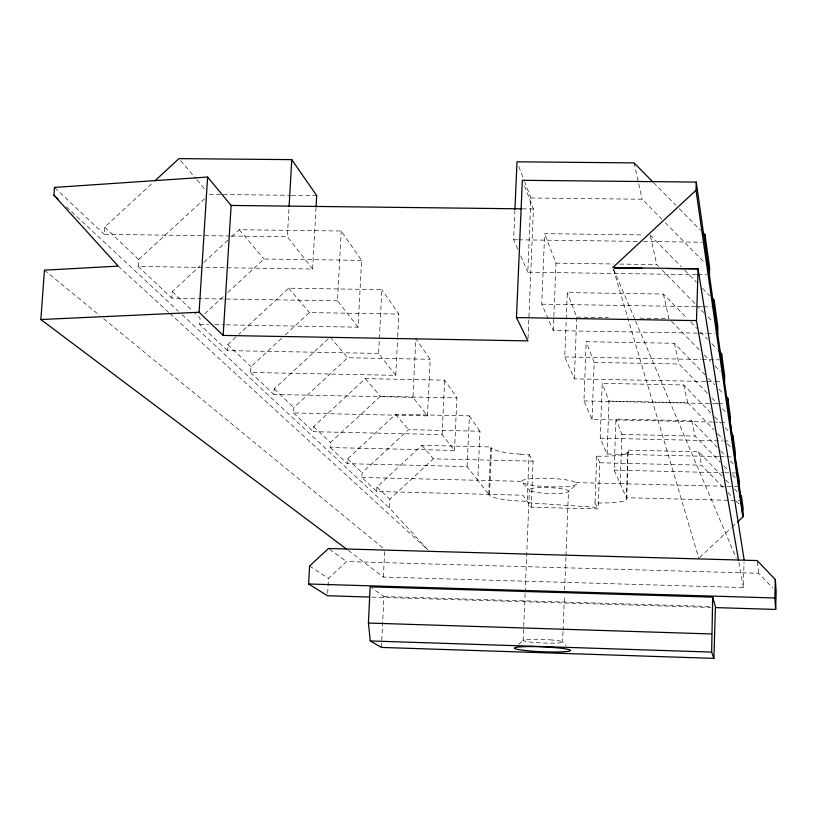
<?xml version="1.0" encoding="UTF-8"?>
<svg xmlns="http://www.w3.org/2000/svg" width="817" height="817" viewBox="0 0 817 817"><rect width="100%" height="100%" fill="white"/><g stroke="black" fill="none" stroke-linecap="round" stroke-linejoin="round"><path stroke-width="0.61" stroke-dasharray="4.08 3.06" d="M348.236 550.413L383.377 577.057L743.347 587.566L744.042 562.178M376.719 491.487L376.994 487.024L421.848 445.316L490.772 446.96L491.548 448.084L489.495 495.388L477.792 480.304L479.988 431.243L408.561 429.66L362.094 472.798L361.829 477.445L376.719 491.487L522.921 495.235L531.254 507.255L598.136 508.909L599.831 462.779L596.727 456.162L594.99 502.935A34.528 5.055 2.1 0 0 626.813 498.717L614.129 470.112L615.967 419.101L691.703 420.724L717.234 447.256M575.934 482.633L620.185 483.684L621.931 434.45L615.967 419.101M722.197 476.24L698.596 451.77L628.028 450.147L626.353 497.716L741.315 500.617M626.792 498.717L628.028 450.147M712.495 422.052L592.029 419.438L583.951 400.912L586.197 341.71L674.393 343.293L705.03 374.809M592.029 419.438L594.163 362.421L586.197 341.71M718.664 456.611L607.102 454.007L600.199 438.167L602.221 383.357L683.706 384.981L711.025 413.177M607.102 454.007L609.033 401.076L602.221 383.357M705.418 381.468L574.341 378.874L564.761 356.917L567.294 292.557L663.384 294.049L687.189 318.446M563.025 631.725L562.627 641.856L566.089 645.583M563.076 630.448L564.455 594.96M564.649 589.894L565.926 556.939M565.977 555.672L568.489 491.037M574.341 378.874L576.731 317.088L567.294 292.557M520.255 454.181L529.079 454.558L527.159 501.342L518.305 500.964A34.416 4.994 2.6 0 1 489.567 495.388M523.166 640.579L525.106 593.397M525.168 592.121L529.375 490.088L521.716 481.969L521.9 480.876A27.686 4.208 2.2 0 1 546.604 478.282A27.686 4.208 2.2 0 1 575.26 482.142L576.802 483.276A27.686 4.208 2.2 0 1 551.853 486.871A27.686 4.208 2.2 0 1 521.716 481.969M531.254 507.255L533.123 461.166L529.079 454.558M697.289 333.122L553.283 330.599L541.753 304.159L544.633 233.652L643.827 234.928M553.283 330.599L555.989 263.176L544.633 233.652M517.702 249.011L513.658 239.738L514.894 210.827M696.687 274.675L527.802 272.194L530.917 197.99L524.626 181.65M528.027 338.35L533.44 208.968L524.116 184.887M488.709 494.377L490.772 446.96M454.507 450.443L456.917 397.879L444.652 380.181L365.342 378.618L313.657 426.545L313.371 431.682L442.099 434.593L454.507 450.443L330.18 447.542L330.456 442.579L380.334 396.316L456.917 397.879M467.11 466.568L469.407 415.853L395.581 414.311L347.593 458.919L347.286 463.678L467.11 466.568L477.792 480.304L521.828 481.356M427.454 415.873L430.161 359.286L415.833 338.616L412.973 397.348L427.454 415.873L293.528 412.963L293.834 407.622L347.654 357.744L430.161 359.286M442.099 434.593L444.652 380.181M281.569 338.35L250.952 366.69L250.615 372.47L395.755 375.34L378.608 353.424L381.876 289.627L288.738 288.187L238.87 334.316M383.377 577.057L384.756 549.463M381.396 647.421L383.939 596.553L372.143 588.23M395.755 375.34L397.634 337.829M397.695 336.573L398.819 314.065L381.876 289.627M226.289 324.88L358.091 327.188L361.594 260.378L341.24 231.017L239.218 229.73L230.854 237.461M358.091 327.188L337.482 300.84L341.24 231.017M327.678 593.285L328.465 578.416L346.571 561.585L758.676 573.268L772.657 587.852M204.648 198.684L138.706 259.53L138.247 266.465L312.594 269.028L315.975 208.243M412.973 397.348L273.909 394.458L274.226 388.902L328.301 338.83M312.594 269.028L287.359 236.767L289.024 207.681M378.608 353.424L227.422 350.595L227.79 344.57L237.941 335.174M227.422 350.595L199.675 324.42L200.073 318.109L193.792 312.114M337.482 300.84L171.836 298.154L172.264 291.567L200.165 265.801M230.128 236.011L104.208 234.356L104.719 227.085L152.993 182.579M169.987 313.554L427.863 549.841L389.28 507.847L389.883 499.228L433.388 458.817L533.123 461.166M699.72 557.49L731.123 528.017M732.042 527.149L735.739 523.687M285.286 334.909L309.408 312.584L398.819 314.065M203.882 262.369L229.924 238.319M204.699 313.83L223.235 296.694M227.872 292.415L264.024 259.009L361.594 260.378M518.652 644.368L523.299 640.119M568.275 491.793A19.659 2.931 2.3 0 0 542.182 487.524A19.659 2.931 2.3 0 0 536.309 492.304A19.659 2.931 2.3 0 0 568.275 491.793L576.465 484.358M209.295 194.405L221.928 194.538M223.194 194.558L290.147 195.283M291.414 195.304L316.679 195.58M530.917 197.99L642.182 199.225L661.699 219.058M522.308 208.835L533.44 208.968M231.395 236.031L287.359 236.767M513.658 239.738L517.478 239.79M518.754 239.81L638.516 241.383M643.612 241.454L702.232 242.22M555.989 263.176L613.414 263.983M619.797 264.075L656.797 264.606L658.573 266.413M697.953 274.686L706.848 274.818M541.753 304.159L702.446 306.763M703.723 306.783L711.372 306.906M576.731 317.088L608.287 317.619M639.844 318.15L668.878 318.63L663.384 294.049M199.675 324.42L208.549 324.574M214.881 324.686L225.022 324.86M698.555 333.142L706.205 333.275M707.481 333.295L715.12 333.428M564.761 356.917L701.027 359.47M702.303 359.49L718.858 359.797M594.163 362.421L679.029 364.025L707.379 393.243M706.695 381.498L714.334 381.641M715.6 381.672L721.973 381.794M609.033 401.076L687.679 402.71L714.119 430.059M583.951 400.912L717.459 403.69M718.735 403.721L725.087 403.853M713.772 422.083L727.722 422.389M621.931 434.45L695.114 436.084L720.328 462.248M600.199 438.167L722.688 440.935M723.964 440.955L730.347 441.098M719.93 456.642L732.604 456.938M599.831 462.779L701.568 465.179L723.668 488.076M614.129 470.112L723.433 472.747M724.699 472.777L737.414 473.084M620.185 483.684L739.334 486.636M361.829 477.445L477.792 480.304M383.939 596.553L710.32 606.5M372.103 597.125L710.749 607.46M528.129 502.761L597.35 507.439L598.136 508.909M309.602 565.997L328.465 578.416M329.445 549.218L346.571 561.585M44.455 270.161L99.684 315.495M103.636 318.732L383.765 548.656M118.22 266.128L169.048 312.697M66.361 206.803L178.259 311.124M181.987 314.596L389.28 507.847M54.79 187.736L104.208 234.356M138.247 266.465L171.836 298.154M250.615 372.47L273.909 394.458M293.528 412.963L313.371 431.682M330.18 447.542L347.286 463.678M376.994 487.024L389.883 499.228M104.719 227.085L138.706 259.53M172.264 291.567L192.894 311.257M227.79 344.57L250.952 366.69M274.226 388.902L293.834 407.622M313.657 426.545L330.456 442.579M347.593 458.919L362.094 472.798M653.569 182.661L675.741 205.118M679.284 208.713L700.567 230.271M665.242 222.663L704.274 262.318M650.179 235.01L681.266 266.689M684.82 270.315L696.36 282.079M702.579 288.411L709.687 295.662M662.107 270.029L695.737 304.394M696.625 305.303L703.703 312.533M708.135 317.057L712.557 321.581M690.722 322.061L696.891 328.383M700.424 331.998L707.471 339.218M711.883 343.743L717.173 349.155M671.533 321.357L700.772 351.371M704.315 355.007L710.514 361.369M714.946 365.924L720.257 371.378M708.533 378.414L714.661 384.725M719.042 389.229L723.423 393.723M711.811 397.808L718.01 404.201M722.432 408.766L725.976 412.411M714.548 416.813L720.717 423.175M725.118 427.73L729.53 432.275M717.653 433.704L722.943 439.168M727.344 443.723L730.878 447.369M723.811 465.853L728.161 470.367M732.512 474.881L735.116 477.588M725.7 479.865L730.071 484.399M734.442 488.934L737.067 491.65M728.09 492.651L732.512 497.236M736.046 500.892L739.589 504.559M720.747 450.913L726.037 456.407M730.439 460.982L733.074 463.729M421.848 445.316L433.388 458.817M180.618 160.551L196.182 178.933M197.009 179.893L205.2 189.564M239.218 229.73L264.024 259.009M288.738 288.187L309.408 312.584M330.17 337.104L347.654 357.744M365.342 378.618L380.334 396.316M395.581 414.311L408.561 429.66M469.407 415.853L479.988 431.243M594.99 502.935L597.35 507.439M520.735 255.966L527.802 272.194M613.628 269.334L635.064 319.835M635.565 321.01L736.26 558.256M518.795 166.474L524.177 180.486M613.485 269.375L698.79 558.348M634.063 162.9L642.182 199.225M650.455 236.246L656.797 264.606M674.393 343.293L679.029 364.025M683.706 384.981L687.679 402.71M691.703 420.724L695.114 436.084M698.596 451.77L701.568 465.179M743.347 587.566L738.752 561.197M757.277 561.718L758.676 573.268M628.457 451.27A34.426 5.678 2.1 0 1 596.727 456.172M520.286 454.14A34.314 5.607 2.6 0 1 491.62 448.084M552.139 640.007L551.138 639.915A19.843 1.797 2.4 0 0 523.054 640.395A19.843 1.797 2.4 0 0 551.363 643.183A19.843 1.797 2.4 0 0 555.55 640.344L552.139 640.007"/><path stroke-width="1.23" d="M715.845 607.613L775.68 609.441L774.843 597.973L775.323 579.519L757.134 560.564L738.548 560.023L328.444 548.493L309.602 565.997L308.622 583.992L327.546 595.756L369.56 597.043M775.68 609.441L776.15 591.498L775.323 579.519M739.691 494.367L741.438 496.185L741.315 500.617L739.334 486.636L739.467 482.091L735.137 456.999L735.28 451.934L733.053 435.91L731.286 434.093M717.673 333.479L717.867 327.004L714.129 300.186L712.353 298.368M713.905 658.379L711.648 652.089L712.69 597.135L370.172 586.841L368.416 623.044L370.264 640.937L381.396 647.421L713.905 658.379L715.426 606.653L712.69 597.135M721.401 359.848L721.585 353.679L718.94 350.963M724.516 381.845L724.689 375.922L721.585 353.679M727.63 403.904L727.794 398.226L726.047 396.429M733.053 435.91L732.9 441.16L696.268 182.089L522.339 180.302L516.487 317.588L527.925 340.883L223.174 335.43L199.113 312.268L40.85 319.518L44.455 270.161L118.22 266.128L53.912 195.192L54.463 187.42L207.6 177.054L231.119 205.445L223.174 335.43M737.526 522.022L742.867 517.018L743.123 508.225L741.438 496.185M742.867 517.018L696.013 190.259L696.268 182.089M738.548 560.023L696.472 320.611L698.075 268.824L612.832 267.537L696.013 190.259M704.775 242.251L705.01 234.765L703.233 232.968M709.381 274.859L709.605 267.731L705.01 234.765M713.925 306.957L714.129 300.186M514.945 209.571L516.998 161.807L634.063 162.9L652.681 181.762M316.046 206.977L316.679 195.58L291.781 159.642L178.984 158.621L154.842 180.874M289.095 206.415L291.781 159.642M199.113 312.268L207.6 177.054M614.394 268.17L642.295 268.385M667.652 268.589L698.075 268.824L744.113 559.645M231.119 205.445L521.072 208.825M516.487 317.588L696.472 320.611M308.622 583.992L774.843 597.973M368.416 623.044L711.597 633.961M370.264 640.937L711.648 652.089M40.85 319.518L346.296 548.953M53.912 195.192L57.976 198.98M727.794 398.226L730.408 416.976L730.255 422.44L742.908 515.619M524.575 650.424A27.982 2.441 2.4 0 0 570.092 650.853A27.982 2.441 2.4 0 0 533.021 646.594A27.982 2.441 2.4 0 0 524.575 650.424"/></g></svg>
